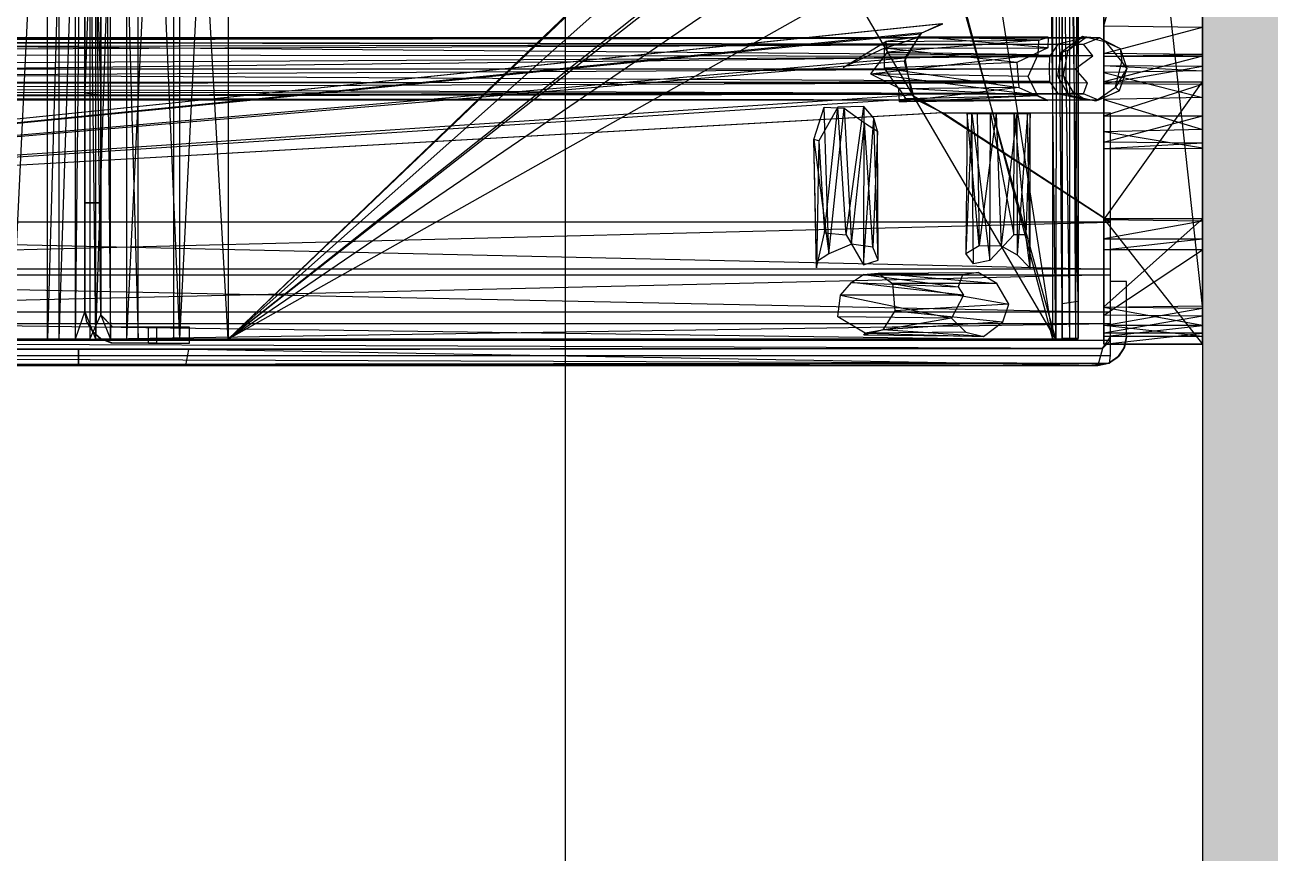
# Model space of a CAD drawing. Header units: inches. Extents: x 0 to 54693, y 0 to 31146.
# Drawn here: x 16360.8 to 16458.5, y 15819.8 to 15884.7 of the extents above; entities that cross this region are included whole.
import ezdxf
from ezdxf.lldxf.tags import DXFTag

# ---------------------------------------------------------------- set-up
doc = ezdxf.new("R2010")
doc.units = ezdxf.units.IN
doc.header["$MEASUREMENT"] = 0
doc.layers.add('Added', color=3, linetype='Continuous')
tags = doc.linetypes.add('fein_strichliert', pattern=[4, 1, -2, 1]).pattern_tags.tags
tags[8:9] = [DXFTag(74, 4), DXFTag(75, 0), DXFTag(340, '0'), DXFTag(46, 0.0), DXFTag(50, 0.0), DXFTag(44, 0.0), DXFTag(45, 0.0)]
tags[6:7] = [DXFTag(74, 4), DXFTag(75, 0), DXFTag(340, '0'), DXFTag(46, 0.0), DXFTag(50, 0.0), DXFTag(44, 0.0), DXFTag(45, 0.0)]
tags[4:5] = [DXFTag(74, 4), DXFTag(75, 0), DXFTag(340, '0'), DXFTag(46, 0.0), DXFTag(50, 0.0), DXFTag(44, 0.0), DXFTag(45, 0.0)]

msp = doc.modelspace()

# ---------------------------------------------------------------- linework, layer by layer
at = {"layer": 'Added', "linetype": 'fein_strichliert', "lineweight": -2, "ltscale": 0.18}
msp.add_line((16403.23, 15298.325), (16403.23, 16498.325), dxfattribs=at)
at = {"layer": 'Added', "linetype": 'Continuous', "lineweight": -2, "ltscale": 0.18}
for p, q in [((16453.23, 15985.825), (16453.23, 15810.825)), ((16359.82, 15860.089), (16363.47, 15936.489)), ((16362.586, 15860.089), (16362.586, 15936.489)), ((16364.754, 15936.489), (16362.586, 15860.089)), ((16363.47, 15936.489), (16363.47, 15860.089)), ((16365.909, 15936.489), (16363.47, 15860.089)), ((16364.754, 15936.489), (16364.754, 15860.089)), ((16366.768, 15862.006), (16365.909, 15936.489)), ((16365.909, 15936.489), (16365.909, 15860.089)), ((16366.372, 15860.089), (16368.81, 15936.489)), ((16366.372, 15860.089), (16366.372, 15936.489)), ((16367.526, 15860.089), (16367.526, 15936.489)), ((16367.526, 15936.489), (16369.694, 15860.089)), ((16368.81, 15860.089), (16372.46, 15936.489)), ((16368.81, 15860.089), (16368.81, 15936.489)), ((16369.694, 15860.089), (16369.694, 15936.489)), ((16369.694, 15936.489), (16372.938, 15860.089)), ((16372.46, 15936.489), (16372.46, 15860.089)), ((16376.765, 15860.089), (16372.46, 15936.489)), ((16376.765, 15936.489), (16372.938, 15860.089)), ((16372.938, 15936.489), (16372.938, 15860.089)), ((16376.765, 15936.489), (16376.765, 15860.089)), ((16441.48, 15860.089), (16441.466, 15936.489)), ((16441.466, 15936.489), (16442.212, 15860.089)), ((16441.776, 15936.489), (16441.724, 15860.089)), ((16442.806, 15860.089), (16441.776, 15936.489)), ((16442.214, 15936.49), (16442.212, 15860.089)), ((16442.214, 15936.49), (16442.215, 15862.903)), ((16442.215, 15862.903), (16442.215, 15936.466)), ((16443.294, 15860.089), (16442.806, 15936.489)), ((16442.806, 15860.089), (16442.806, 15936.489)), ((16443.294, 15860.089), (16443.459, 15936.491)), ((16443.465, 15860.089), (16443.459, 15936.491)), ((16443.465, 15863.086), (16443.459, 15936.491)), ((16445.47, 15936.889), (16445.47, 15859.689)), ((16453.23, 15936.889), (16453.23, 15877.61)), ((16453.23, 15936.889), (16453.23, 15859.689)), ((16453.23, 15936.889), (16453.23, 15875.456)), ((16453.23, 15880.1), (16453.23, 15936.889)), ((16443.465, 15936.41), (16443.465, 15863.086)), ((16366.768, 15934.572), (16366.765, 15879.194)), ((16366.768, 15934.572), (16366.767, 15861.974)), ((16366.768, 15862.006), (16366.768, 15934.606)), ((16366.768, 15934.572), (16367.526, 15860.089)), ((16365.515, 15934.289), (16364.754, 15860.089)), ((16365.515, 15862.289), (16365.515, 15934.289)), ((16365.515, 15934.289), (16365.515, 15862.289)), ((16365.515, 15879.392), (16365.515, 15934.289)), ((16365.515, 15934.289), (16365.515, 15879.435)), ((16366.372, 15860.089), (16365.515, 15934.289)), ((16365.515, 15934.289), (16365.515, 15874.773)), ((16442.215, 15862.903), (16442.215, 15934.02)), ((16443.465, 15863.086), (16442.215, 15934.02)), ((16443.465, 15863.086), (16443.466, 15933.531)), ((16445.47, 15862.578), (16445.47, 15933.898)), ((16453.23, 15862.68), (16445.47, 15933.898)), ((16453.23, 15933.997), (16453.23, 15862.68)), ((16366.768, 15862.006), (16366.765, 15920.789)), ((16365.515, 15879.435), (16365.515, 15917.388)), ((16365.515, 15917.363), (16366.765, 15879.22)), ((16365.515, 15917.363), (16365.515, 15879.392)), ((16366.765, 15917.148), (16365.515, 15879.435)), ((16366.765, 15879.22), (16366.765, 15917.192)), ((16366.765, 15917.192), (16366.768, 15862.006)), ((16366.765, 15879.194), (16366.765, 15917.148)), ((16445.47, 15880.135), (16445.471, 15916.076)), ((16445.47, 15914.965), (16445.47, 15880.135)), ((16445.47, 15914.965), (16445.47, 15884.659)), ((16445.47, 15914.965), (16445.47, 15881.561)), ((16453.229, 15914.931), (16453.23, 15881.506)), ((16453.23, 15914.289), (16453.23, 15884.575)), ((16445.47, 15912.003), (16445.47, 15884.659)), ((16445.47, 15884.659), (16453.23, 15911.918)), ((16453.23, 15911.918), (16453.23, 15884.575)), ((16445.47, 15905.621), (16445.47, 15862.578)), ((16376.765, 15860.089), (16420.615, 15902.145)), ((16376.765, 15860.089), (16420.483, 15901.811)), ((16453.23, 15867.089), (16453.23, 15901.375)), ((16453.23, 15901.375), (16453.23, 15859.69)), ((16441.724, 15860.089), (16441.215, 15900.199)), ((16445.47, 15900.146), (16445.47, 15859.691)), ((16445.47, 15880.135), (16445.47, 15900.146)), ((16445.47, 15900.146), (16445.47, 15875.535)), ((16453.23, 15862.68), (16453.228, 15898.551)), ((16376.765, 15860.089), (16419.765, 15898.289)), ((16435.719, 15897.007), (16441.48, 15860.089)), ((16445.47, 15869.539), (16445.471, 15896.131)), ((16453.23, 15859.69), (16453.23, 15895.77)), ((16420.483, 15894.767), (16376.765, 15860.089)), ((16420.615, 15894.434), (16376.765, 15860.089)), ((16453.23, 15894.963), (16453.23, 15859.69)), ((16453.23, 15894.203), (16453.23, 15862.68)), ((16433.081, 15891.792), (16376.765, 15860.089)), ((16376.765, 15860.089), (16423.172, 15891.739)), ((16441.724, 15860.089), (16423.172, 15891.739)), ((16441.724, 15860.089), (16432.892, 15891.838)), ((16441.48, 15860.089), (16433.081, 15891.792)), ((16445.47, 15890.958), (16445.47, 15862.578)), ((16453.23, 15862.68), (16453.23, 15890.965)), ((16453.23, 15888.659), (16453.23, 15862.68)), ((16445.47, 15888.203), (16445.47, 15862.578)), ((16445.47, 15888.203), (16445.47, 15869.539)), ((16445.47, 15888.054), (16445.47, 15869.539)), ((16453.23, 15862.68), (16453.23, 15886.948)), ((16453.23, 15886.948), (16453.23, 15869.539)), ((16445.47, 15886.519), (16445.47, 15869.539)), ((16445.47, 15886.353), (16445.47, 15869.539)), ((16453.23, 15886.213), (16453.23, 15869.539)), ((16432.85, 15884.828), (16281.655, 15869.276)), ((16432.759, 15884.825), (16281.655, 15869.276)), ((16432.759, 15884.825), (16431.072, 15884.035)), ((16431.191, 15884.116), (16432.85, 15884.828)), ((16445.47, 15884.659), (16453.23, 15884.575)), ((16445.47, 15884.659), (16445.487, 15882.501)), ((16445.47, 15884.659), (16445.47, 15881.561)), ((16266.647, 15883.462), (16444.023, 15883.716)), ((16267.237, 15883.786), (16444.023, 15883.716)), ((16445.142, 15883.731), (16267.237, 15883.786)), ((16445.142, 15883.731), (16267.81, 15883.519)), ((16431.191, 15884.116), (16281.655, 15869.276)), ((16281.655, 15869.276), (16431.072, 15884.035)), ((16428.277, 15882.914), (16431.015, 15883.818)), ((16431.015, 15883.818), (16428.383, 15883.44)), ((16431.072, 15884.035), (16429.805, 15881.887)), ((16429.889, 15882.17), (16431.191, 15884.116)), ((16441.074, 15882.956), (16431.015, 15883.818)), ((16441.12, 15883.775), (16431.015, 15883.818)), ((16440.38, 15883.535), (16431.015, 15883.818)), ((16440.38, 15883.535), (16441.12, 15883.775)), ((16441.12, 15883.775), (16441.074, 15882.956)), ((16444.023, 15883.716), (16441.864, 15883.221)), ((16443.812, 15883.835), (16442.128, 15882.58)), ((16442.693, 15882.768), (16443.812, 15883.835)), ((16442.693, 15882.768), (16444.023, 15883.716)), ((16445.667, 15883.39), (16443.812, 15883.835)), ((16443.812, 15883.835), (16445.142, 15883.731)), ((16444.023, 15883.716), (16443.812, 15883.835)), ((16443.883, 15883.244), (16445.142, 15883.731)), ((16445.142, 15883.731), (16444.023, 15883.716)), ((16445.142, 15883.731), (16446.764, 15882.889)), ((16445.667, 15883.39), (16445.142, 15883.731)), ((16445.487, 15882.501), (16453.23, 15884.575)), ((16453.224, 15882.412), (16453.23, 15884.575)), ((16453.23, 15881.506), (16453.23, 15884.575)), ((16453.23, 15884.575), (16453.23, 15882.289)), ((16266.174, 15882.496), (16441.864, 15883.221)), ((16266.647, 15883.462), (16441.864, 15883.221)), ((16267.81, 15883.519), (16443.883, 15883.244)), ((16355.491, 15883.057), (16443.883, 15883.244)), ((16444.605, 15882.309), (16355.491, 15883.057)), ((16425.032, 15881.402), (16428.383, 15883.44)), ((16428.277, 15882.914), (16425.032, 15881.402)), ((16428.263, 15881.348), (16428.277, 15882.914)), ((16428.383, 15883.44), (16428.277, 15882.914)), ((16428.277, 15882.914), (16441.074, 15882.956)), ((16438.642, 15881.784), (16428.277, 15882.914)), ((16428.383, 15883.44), (16440.38, 15883.535)), ((16428.383, 15883.44), (16428.489, 15882.612)), ((16440.38, 15883.535), (16428.489, 15882.612)), ((16441.074, 15882.956), (16438.642, 15881.784)), ((16440.333, 15882.409), (16440.38, 15883.535)), ((16441.864, 15883.221), (16441.21, 15882.276)), ((16442.128, 15882.58), (16442.693, 15882.768)), ((16442.306, 15880.785), (16442.693, 15882.768)), ((16444.605, 15882.309), (16443.883, 15883.244)), ((16446.904, 15881.872), (16445.667, 15883.39)), ((16445.667, 15883.39), (16446.764, 15882.889)), ((16446.764, 15882.889), (16447.298, 15881.326)), ((16446.764, 15882.889), (16446.904, 15881.872)), ((16266.022, 15881.252), (16441.21, 15882.276)), ((16441.21, 15882.276), (16266.174, 15882.496)), ((16281.655, 15869.276), (16429.889, 15882.17)), ((16429.805, 15881.887), (16281.655, 15869.276)), ((16444.605, 15882.309), (16355.85, 15881.289)), ((16428.489, 15882.612), (16427.166, 15880.894)), ((16427.166, 15880.894), (16440.333, 15882.409)), ((16438.642, 15881.784), (16428.263, 15881.348)), ((16428.489, 15882.612), (16440.333, 15882.409)), ((16429.805, 15881.887), (16430.585, 15878.98)), ((16430.421, 15879.222), (16429.889, 15882.17)), ((16438.642, 15881.784), (16438.803, 15879.83)), ((16439.534, 15880.693), (16440.333, 15882.409)), ((16441.21, 15882.276), (16441.182, 15881.298)), ((16442.128, 15882.58), (16441.845, 15880.755)), ((16442.306, 15880.785), (16442.128, 15882.58)), ((16443.227, 15881.289), (16444.605, 15882.309)), ((16445.487, 15882.501), (16445.47, 15882.289)), ((16445.47, 15882.289), (16453.224, 15882.412)), ((16445.47, 15882.289), (16445.47, 15881.004)), ((16445.47, 15881.561), (16445.47, 15882.289)), ((16445.47, 15882.289), (16453.23, 15882.289)), ((16453.23, 15882.289), (16445.47, 15880.289)), ((16453.224, 15882.412), (16445.487, 15882.501)), ((16446.39, 15879.861), (16446.904, 15881.872)), ((16447.298, 15881.326), (16446.904, 15881.872)), ((16453.23, 15882.289), (16453.224, 15882.412)), ((16453.228, 15881.149), (16453.23, 15882.289)), ((16266.022, 15881.252), (16441.182, 15881.298)), ((16441.208, 15880.294), (16266.022, 15881.252)), ((16443.227, 15881.289), (16268.358, 15880.359)), ((16355.85, 15881.289), (16443.227, 15881.289)), ((16440.27, 15879.207), (16427.166, 15880.894)), ((16427.166, 15880.894), (16429.374, 15879.812)), ((16439.534, 15880.693), (16427.166, 15880.894)), ((16429.391, 15879.719), (16428.263, 15881.348)), ((16428.263, 15881.348), (16438.803, 15879.83)), ((16441.182, 15881.298), (16441.208, 15880.294)), ((16441.845, 15880.755), (16442.306, 15880.785)), ((16441.845, 15880.755), (16442.683, 15879.246)), ((16443.093, 15879.443), (16442.306, 15880.785)), ((16442.306, 15880.785), (16442.683, 15879.246)), ((16444.189, 15880.202), (16443.227, 15881.289)), ((16445.47, 15880.135), (16445.47, 15881.561)), ((16445.47, 15881.561), (16453.23, 15881.506)), ((16445.47, 15881.004), (16445.47, 15881.561)), ((16445.47, 15881.561), (16453.228, 15881.149)), ((16445.47, 15880.135), (16453.23, 15881.506)), ((16453.228, 15881.149), (16445.47, 15881.004)), ((16445.47, 15881.004), (16445.471, 15878.899)), ((16445.47, 15880.289), (16445.47, 15881.004)), ((16445.47, 15881.004), (16453.23, 15879.057)), ((16447.298, 15881.326), (16446.39, 15879.861)), ((16447.298, 15881.326), (16446.674, 15879.568)), ((16453.23, 15881.506), (16453.228, 15881.149)), ((16453.23, 15879.057), (16453.228, 15881.149)), ((16453.228, 15881.149), (16453.23, 15880.289)), ((16453.23, 15880.1), (16453.23, 15881.506)), ((16266.192, 15880.018), (16441.208, 15880.294)), ((16266.192, 15880.018), (16441.865, 15879.35)), ((16444.189, 15880.202), (16268.132, 15879.541)), ((16268.358, 15880.359), (16444.189, 15880.202)), ((16429.374, 15879.812), (16440.27, 15879.207)), ((16429.374, 15879.812), (16429.907, 15878.98)), ((16438.803, 15879.83), (16429.391, 15879.719)), ((16438.803, 15879.83), (16429.437, 15878.703)), ((16438.803, 15879.83), (16441.095, 15878.804)), ((16440.27, 15879.207), (16439.534, 15880.693)), ((16441.208, 15880.294), (16441.865, 15879.35)), ((16443.883, 15879.334), (16444.189, 15880.202)), ((16444.844, 15878.785), (16446.39, 15879.861)), ((16445.47, 15880.289), (16445.471, 15867.097)), ((16445.47, 15880.289), (16445.47, 15876.351)), ((16445.47, 15880.289), (16445.471, 15878.899)), ((16445.47, 15880.289), (16453.23, 15880.289)), ((16445.47, 15869.452), (16453.23, 15880.289)), ((16445.47, 15880.135), (16453.23, 15880.1)), ((16445.47, 15880.135), (16445.47, 15877.6)), ((16445.47, 15877.6), (16453.23, 15880.1)), ((16446.39, 15879.861), (16446.674, 15879.568)), ((16453.23, 15876.528), (16453.23, 15880.289)), ((16453.23, 15869.343), (16453.23, 15880.289)), ((16453.23, 15880.1), (16453.23, 15877.61)), ((16441.865, 15879.35), (16266.676, 15879.091)), ((16266.676, 15879.091), (16444.033, 15878.859)), ((16267.245, 15878.792), (16444.033, 15878.859)), ((16445.049, 15878.849), (16267.245, 15878.792)), ((16267.732, 15878.988), (16443.883, 15879.334)), ((16445.049, 15878.849), (16267.732, 15878.988)), ((16443.883, 15879.334), (16268.132, 15879.541)), ((16430.421, 15879.222), (16281.655, 15869.276)), ((16281.655, 15869.276), (16430.585, 15878.98)), ((16365.515, 15875.789), (16365.515, 15879.435)), ((16365.515, 15879.435), (16366.765, 15879.194)), ((16365.515, 15862.289), (16365.515, 15879.435)), ((16366.765, 15879.22), (16365.515, 15879.392)), ((16366.765, 15874.831), (16366.765, 15879.22)), ((16366.768, 15862.006), (16366.765, 15879.22)), ((16366.765, 15879.194), (16366.765, 15874.828)), ((16366.765, 15879.194), (16366.767, 15861.974)), ((16429.437, 15878.703), (16429.391, 15879.719)), ((16429.437, 15878.703), (16440.27, 15879.207)), ((16429.907, 15878.98), (16429.437, 15878.703)), ((16441.095, 15878.804), (16429.437, 15878.703)), ((16429.907, 15878.98), (16440.27, 15879.207)), ((16432.772, 15877.839), (16430.421, 15879.222)), ((16430.585, 15878.98), (16432.833, 15877.845)), ((16441.095, 15878.804), (16440.27, 15879.207)), ((16441.865, 15879.35), (16444.033, 15878.859)), ((16443.093, 15879.443), (16442.683, 15879.246)), ((16442.683, 15879.246), (16444.844, 15878.785)), ((16444.033, 15878.859), (16442.683, 15879.246)), ((16444.033, 15878.859), (16443.093, 15879.443)), ((16445.049, 15878.849), (16443.883, 15879.334)), ((16444.844, 15878.785), (16444.033, 15878.859)), ((16445.049, 15878.849), (16444.033, 15878.859)), ((16444.844, 15878.785), (16446.674, 15879.568)), ((16445.049, 15878.849), (16444.844, 15878.785)), ((16446.674, 15879.568), (16445.049, 15878.849)), ((16445.471, 15878.899), (16445.47, 15876.351)), ((16453.23, 15879.057), (16445.471, 15878.899)), ((16445.471, 15878.899), (16453.23, 15876.528)), ((16453.23, 15876.528), (16453.23, 15879.057)), ((16432.833, 15877.845), (16281.655, 15869.276)), ((16432.772, 15877.839), (16281.655, 15869.276)), ((16422.716, 15875.752), (16423.531, 15878.282)), ((16424.609, 15878.284), (16423.109, 15875.65)), ((16423.889, 15866.792), (16423.531, 15878.282)), ((16423.531, 15878.282), (16425.107, 15878.212)), ((16423.548, 15868.442), (16424.609, 15878.284)), ((16423.889, 15866.792), (16425.107, 15878.212)), ((16426.642, 15878.354), (16424.609, 15878.284)), ((16425.26, 15868.289), (16424.609, 15878.284)), ((16425.107, 15878.212), (16426.7, 15877.071)), ((16425.107, 15878.212), (16425.677, 15867.554)), ((16425.26, 15868.289), (16426.642, 15878.354)), ((16426.642, 15878.354), (16426.608, 15865.92)), ((16427.422, 15877.417), (16426.642, 15878.354)), ((16432.833, 15877.845), (16432.772, 15877.839)), ((16432.772, 15877.839), (16445.999, 15877.834)), ((16432.772, 15877.839), (16445.999, 15869.276)), ((16445.999, 15869.276), (16432.833, 15877.845)), ((16432.833, 15877.845), (16445.999, 15877.834)), ((16434.749, 15877.789), (16434.642, 15866.814)), ((16435.121, 15877.789), (16434.642, 15866.814)), ((16435.695, 15867.449), (16434.749, 15877.789)), ((16434.749, 15877.789), (16435.121, 15877.789)), ((16435.535, 15877.789), (16434.749, 15877.789)), ((16435.247, 15865.996), (16435.121, 15877.789)), ((16435.121, 15877.789), (16436.537, 15866.273)), ((16435.121, 15877.789), (16436.589, 15877.789)), ((16437.038, 15877.789), (16435.535, 15877.789)), ((16435.535, 15877.789), (16435.695, 15867.449)), ((16437.038, 15877.789), (16435.695, 15867.449)), ((16436.537, 15866.273), (16436.589, 15877.789)), ((16436.589, 15877.789), (16438.425, 15868.289)), ((16436.589, 15877.789), (16438.448, 15877.789)), ((16438.64, 15877.789), (16437.038, 15877.789)), ((16437.038, 15877.789), (16437.426, 15867.405)), ((16438.64, 15877.789), (16437.426, 15867.405)), ((16438.425, 15868.289), (16438.448, 15877.789)), ((16438.448, 15877.789), (16439.708, 15877.789)), ((16438.448, 15877.789), (16439.371, 15868.289)), ((16439.492, 15877.789), (16438.64, 15877.789)), ((16438.64, 15877.789), (16438.68, 15866.705)), ((16439.492, 15877.789), (16438.68, 15866.705)), ((16439.708, 15877.789), (16439.371, 15868.289)), ((16439.708, 15877.789), (16439.492, 15877.789)), ((16439.708, 15865.658), (16439.492, 15877.789)), ((16439.708, 15865.658), (16439.708, 15877.789)), ((16445.999, 15858.816), (16445.999, 15877.834)), ((16425.677, 15867.554), (16426.7, 15877.071)), ((16426.608, 15865.92), (16427.422, 15877.417)), ((16427.342, 15867.31), (16426.7, 15877.071)), ((16426.7, 15877.071), (16427.719, 15876.409)), ((16427.719, 15876.409), (16427.422, 15877.417)), ((16427.758, 15866.293), (16427.422, 15877.417)), ((16445.47, 15877.6), (16453.23, 15877.61)), ((16445.47, 15875.535), (16453.23, 15877.61)), ((16445.47, 15877.6), (16445.47, 15875.535)), ((16453.23, 15877.61), (16453.23, 15875.456)), ((16427.719, 15876.409), (16427.342, 15867.31)), ((16427.758, 15866.293), (16427.719, 15876.409)), ((16453.23, 15876.528), (16445.47, 15876.351)), ((16453.23, 15875.073), (16445.47, 15876.351)), ((16445.47, 15876.351), (16445.471, 15867.097)), ((16445.47, 15876.351), (16445.471, 15875.017)), ((16453.23, 15875.073), (16453.23, 15876.528)), ((16453.23, 15876.528), (16453.23, 15867.095)), ((16365.515, 15872.647), (16365.515, 15875.789)), ((16422.716, 15875.752), (16423.889, 15866.792)), ((16422.923, 15866.159), (16422.716, 15875.752)), ((16422.918, 15865.7), (16422.716, 15875.752)), ((16423.109, 15875.65), (16422.716, 15875.752)), ((16423.109, 15875.65), (16422.918, 15865.7)), ((16423.109, 15875.65), (16423.548, 15868.442)), ((16445.47, 15875.535), (16445.47, 15867.089)), ((16445.471, 15867.097), (16445.47, 15875.535)), ((16445.471, 15875.017), (16445.47, 15875.535)), ((16453.23, 15875.456), (16445.47, 15875.535)), ((16453.23, 15875.456), (16445.471, 15875.017)), ((16445.471, 15875.017), (16453.23, 15875.073)), ((16445.471, 15875.017), (16445.471, 15867.097)), ((16453.23, 15875.456), (16453.23, 15875.073)), ((16453.23, 15867.089), (16453.23, 15875.456)), ((16453.23, 15875.456), (16453.23, 15867.095)), ((16453.23, 15867.095), (16453.23, 15875.073)), ((16365.515, 15874.773), (16365.515, 15862.289)), ((16365.515, 15874.773), (16365.515, 15872.129)), ((16366.765, 15872.129), (16366.765, 15874.831)), ((16366.768, 15862.006), (16366.765, 15874.831)), ((16366.767, 15861.974), (16366.765, 15874.828)), ((16366.765, 15874.828), (16366.765, 15872.129)), ((16365.515, 15870.795), (16365.515, 15872.647)), ((16365.515, 15872.647), (16365.515, 15862.289)), ((16366.767, 15861.974), (16366.765, 15872.129)), ((16366.765, 15872.129), (16366.765, 15870.793)), ((16366.768, 15862.006), (16366.765, 15872.129)), ((16366.765, 15870.795), (16366.765, 15872.129)), ((16365.515, 15870.793), (16366.765, 15870.795)), ((16365.515, 15870.795), (16365.515, 15870.793)), ((16365.515, 15862.289), (16365.515, 15870.795)), ((16366.765, 15870.793), (16365.515, 15870.795)), ((16365.515, 15870.793), (16366.765, 15870.793)), ((16366.765, 15870.795), (16366.768, 15862.006)), ((16366.765, 15870.795), (16366.765, 15870.793)), ((16366.767, 15861.974), (16366.765, 15870.795)), ((16366.767, 15861.974), (16366.765, 15870.793)), ((16281.655, 15865.135), (16445.999, 15869.276)), ((16445.999, 15869.276), (16281.655, 15869.276)), ((16281.655, 15869.276), (16445.999, 15865.595)), ((16445.47, 15869.539), (16445.47, 15862.578)), ((16445.47, 15862.634), (16453.23, 15869.539)), ((16445.47, 15869.539), (16453.23, 15859.689)), ((16453.23, 15869.539), (16445.47, 15869.539)), ((16453.23, 15869.343), (16445.47, 15869.452)), ((16445.471, 15867.097), (16445.47, 15869.452)), ((16453.23, 15869.343), (16445.47, 15867.968)), ((16453.23, 15869.539), (16453.23, 15862.68)), ((16453.23, 15869.539), (16453.23, 15862.521)), ((16453.23, 15869.343), (16453.23, 15867.095)), ((16453.23, 15867.968), (16453.23, 15869.343)), ((16422.918, 15865.7), (16423.548, 15868.442)), ((16423.548, 15868.442), (16425.26, 15868.289)), ((16425.26, 15868.289), (16426.608, 15865.92)), ((16438.425, 15868.289), (16436.537, 15866.273)), ((16439.371, 15868.289), (16438.425, 15868.289)), ((16439.708, 15865.658), (16439.371, 15868.289)), ((16425.677, 15867.554), (16423.889, 15866.792)), ((16427.342, 15867.31), (16425.677, 15867.554)), ((16427.758, 15866.293), (16427.342, 15867.31)), ((16434.642, 15866.814), (16435.695, 15867.449)), ((16435.695, 15867.449), (16437.426, 15867.405)), ((16437.426, 15867.405), (16438.68, 15866.705)), ((16445.47, 15867.968), (16453.23, 15867.968)), ((16445.47, 15867.968), (16445.471, 15867.097)), ((16445.47, 15867.089), (16445.471, 15867.097)), ((16453.23, 15867.095), (16445.47, 15867.089)), ((16445.472, 15861.971), (16445.47, 15867.089)), ((16445.47, 15859.691), (16445.47, 15867.089)), ((16453.23, 15867.089), (16445.47, 15867.089)), ((16445.471, 15867.097), (16453.23, 15867.968)), ((16453.23, 15867.095), (16445.471, 15867.097)), ((16445.472, 15861.971), (16453.23, 15867.089)), ((16422.923, 15866.159), (16422.918, 15865.7)), ((16423.889, 15866.792), (16422.923, 15866.159)), ((16426.608, 15865.92), (16427.758, 15866.293)), ((16435.247, 15865.996), (16434.642, 15866.814)), ((16436.537, 15866.273), (16435.247, 15865.996)), ((16438.68, 15866.705), (16439.708, 15865.658)), ((16445.999, 15865.595), (16281.655, 15865.595)), ((16281.655, 15865.595), (16445.999, 15862.205)), ((16445.999, 15865.135), (16281.655, 15861.321)), ((16281.655, 15865.135), (16445.999, 15865.135)), ((16425.688, 15864.538), (16426.631, 15865.16)), ((16426.631, 15865.16), (16427.762, 15865.281)), ((16426.631, 15865.16), (16434.044, 15864.19)), ((16434.378, 15865.139), (16426.631, 15865.16)), ((16427.762, 15865.281), (16435.624, 15865.32)), ((16427.762, 15865.281), (16428.902, 15864.471)), ((16427.762, 15865.281), (16434.378, 15865.139)), ((16427.762, 15865.281), (16437.081, 15864.453)), ((16434.378, 15865.139), (16434.044, 15864.19)), ((16435.624, 15865.32), (16434.378, 15865.139)), ((16437.081, 15864.453), (16435.624, 15865.32)), ((16424.827, 15863.544), (16425.688, 15864.538)), ((16425.688, 15864.538), (16434.044, 15864.19)), ((16434.455, 15863.537), (16425.688, 15864.538)), ((16428.902, 15864.471), (16429.067, 15862.31)), ((16437.081, 15864.453), (16428.902, 15864.471)), ((16428.902, 15864.471), (16438.032, 15862.826)), ((16434.044, 15864.19), (16434.455, 15863.537)), ((16438.032, 15862.826), (16437.081, 15864.453)), ((16447.249, 15864.611), (16445.999, 15864.611)), ((16447.249, 15860.276), (16447.249, 15864.611)), ((16424.615, 15861.842), (16424.827, 15863.544)), ((16434.455, 15863.537), (16424.827, 15863.544)), ((16424.827, 15863.544), (16433.517, 15861.751)), ((16434.455, 15863.537), (16433.517, 15861.751)), ((16445.999, 15862.205), (16281.655, 15862.205)), ((16281.655, 15862.205), (16445.999, 15859.978)), ((16365.515, 15862.289), (16364.754, 15860.089)), ((16365.666, 15861.434), (16365.515, 15862.289)), ((16366.372, 15860.089), (16365.515, 15862.289)), ((16429.067, 15862.31), (16428.124, 15860.83)), ((16438.032, 15862.826), (16429.067, 15862.31)), ((16429.067, 15862.31), (16437.542, 15861.456)), ((16437.542, 15861.456), (16438.032, 15862.826)), ((16442.212, 15860.089), (16442.215, 15862.903)), ((16442.215, 15862.903), (16443.465, 15863.086)), ((16442.215, 15860.145), (16442.215, 15862.903)), ((16443.465, 15863.086), (16443.454, 15860.172)), ((16443.465, 15860.089), (16443.465, 15863.086)), ((16453.23, 15862.68), (16445.47, 15862.578)), ((16445.47, 15860.295), (16445.47, 15862.634)), ((16445.47, 15862.578), (16445.47, 15862.634)), ((16445.47, 15862.634), (16453.23, 15862.521)), ((16445.471, 15860.299), (16445.47, 15862.634)), ((16445.47, 15862.578), (16445.47, 15860.295)), ((16453.23, 15861.168), (16445.47, 15862.578)), ((16445.47, 15861.168), (16445.47, 15862.578)), ((16445.47, 15861.168), (16453.23, 15862.521)), ((16453.23, 15860.298), (16453.23, 15862.68)), ((16453.23, 15862.68), (16453.23, 15862.521)), ((16453.23, 15862.68), (16453.23, 15861.168)), ((16453.23, 15862.521), (16453.23, 15860.298)), ((16453.23, 15862.521), (16453.23, 15860.295)), ((16453.23, 15861.168), (16453.23, 15862.521)), ((16281.655, 15861.321), (16445.999, 15861.321)), ((16281.655, 15858.816), (16445.999, 15861.321)), ((16365.666, 15861.434), (16366.1, 15860.682)), ((16365.909, 15860.089), (16366.768, 15862.006)), ((16366.768, 15862.006), (16366.767, 15861.974)), ((16367.685, 15861.049), (16366.767, 15861.974)), ((16367.693, 15861.061), (16366.767, 15861.974)), ((16366.767, 15861.974), (16367.526, 15860.089)), ((16366.768, 15862.006), (16367.685, 15861.049)), ((16426.755, 15860.557), (16424.615, 15861.842)), ((16433.517, 15861.751), (16424.615, 15861.842)), ((16433.517, 15861.751), (16426.755, 15860.557)), ((16437.542, 15861.456), (16428.124, 15860.83)), ((16433.517, 15861.751), (16434.639, 15860.648)), ((16436.049, 15860.312), (16437.542, 15861.456)), ((16445.47, 15859.691), (16445.472, 15861.971)), ((16445.472, 15861.971), (16445.47, 15860.568)), ((16453.23, 15861.89), (16445.47, 15860.568)), ((16453.23, 15861.89), (16445.472, 15861.971)), ((16366.771, 15860.12), (16366.1, 15860.682)), ((16366.1, 15860.682), (16366.773, 15860.119)), ((16367.685, 15861.049), (16367.693, 15861.061)), ((16370.504, 15861.039), (16367.685, 15861.049)), ((16371.142, 15861.039), (16367.685, 15861.049)), ((16370.504, 15861.039), (16367.693, 15861.061)), ((16370.504, 15859.789), (16370.504, 15861.039)), ((16373.731, 15861.039), (16370.504, 15861.039)), ((16371.142, 15861.039), (16371.142, 15859.789)), ((16373.731, 15859.789), (16373.731, 15861.039)), ((16428.124, 15860.83), (16426.638, 15860.398)), ((16426.638, 15860.398), (16426.755, 15860.557)), ((16436.049, 15860.312), (16426.638, 15860.398)), ((16434.639, 15860.648), (16426.755, 15860.557)), ((16426.755, 15860.557), (16436.049, 15860.312)), ((16436.049, 15860.312), (16428.124, 15860.83)), ((16434.639, 15860.648), (16436.049, 15860.312)), ((16445.382, 15859.352), (16445.999, 15860.276)), ((16453.23, 15860.298), (16445.47, 15861.168)), ((16453.23, 15861.168), (16445.47, 15861.168)), ((16445.47, 15861.168), (16445.471, 15860.299)), ((16445.47, 15860.295), (16445.47, 15861.168)), ((16453.23, 15860.568), (16445.47, 15860.568)), ((16445.47, 15860.568), (16445.47, 15859.691)), ((16445.47, 15859.691), (16453.23, 15860.568)), ((16445.471, 15860.299), (16445.47, 15860.295)), ((16453.23, 15860.298), (16445.47, 15860.295)), ((16453.23, 15860.295), (16445.47, 15860.295)), ((16445.471, 15860.299), (16453.23, 15861.168)), ((16453.23, 15860.295), (16445.471, 15860.299)), ((16447.078, 15859.415), (16447.249, 15860.276)), ((16447.249, 15860.276), (16447.097, 15859.462)), ((16453.23, 15861.168), (16453.23, 15860.298)), ((16453.23, 15860.298), (16453.23, 15860.295)), ((16445.382, 15859.352), (16281.655, 15859.978)), ((16445.999, 15859.978), (16281.655, 15859.978)), ((16445.382, 15859.352), (16281.655, 15859.276)), ((16290.081, 15859.276), (16445.382, 15859.352)), ((16355.491, 15859.276), (16445.382, 15859.352)), ((16373.68, 15859.276), (16355.491, 15859.276)), ((16365.909, 15860.089), (16359.342, 15860.089)), ((16445.382, 15859.352), (16359.516, 15859.276)), ((16445.382, 15859.352), (16361.794, 15859.276)), ((16445.382, 15859.352), (16363.542, 15859.276)), ((16445.382, 15859.352), (16365.01, 15859.276)), ((16365.013, 15858.026), (16365.01, 15859.276)), ((16365.018, 15859.276), (16365.013, 15858.026)), ((16365.018, 15859.276), (16445.382, 15859.352)), ((16365.018, 15859.276), (16365.02, 15858.026)), ((16369.003, 15859.27), (16365.018, 15859.276)), ((16443.465, 15860.089), (16366.372, 15860.089)), ((16366.771, 15860.12), (16367.566, 15859.811)), ((16366.773, 15860.119), (16366.771, 15860.12)), ((16367.621, 15859.797), (16366.771, 15860.12)), ((16366.773, 15860.119), (16367.566, 15859.811)), ((16367.621, 15859.797), (16367.566, 15859.811)), ((16367.566, 15859.811), (16370.504, 15859.789)), ((16370.504, 15859.789), (16367.621, 15859.797)), ((16371.142, 15859.789), (16367.621, 15859.797)), ((16373.68, 15859.276), (16369.003, 15859.27)), ((16370.504, 15859.789), (16373.731, 15859.789)), ((16373.446, 15858.026), (16373.68, 15859.276)), ((16445.382, 15859.352), (16373.68, 15859.276)), ((16444.999, 15858.026), (16373.68, 15859.276)), ((16441.48, 15860.089), (16376.765, 15860.089)), ((16441.48, 15860.089), (16442.212, 15860.089)), ((16441.724, 15860.089), (16441.48, 15860.089)), ((16442.215, 15860.145), (16442.212, 15860.089)), ((16442.212, 15860.089), (16443.465, 15860.089)), ((16443.454, 15860.172), (16442.215, 15860.145)), ((16443.465, 15860.089), (16442.215, 15860.145)), ((16443.465, 15860.089), (16443.454, 15860.172)), ((16445.382, 15859.352), (16444.999, 15858.026)), ((16445.999, 15859.978), (16445.382, 15859.352)), ((16453.23, 15859.69), (16445.47, 15859.691)), ((16445.47, 15859.691), (16445.47, 15859.689)), ((16445.47, 15859.689), (16453.23, 15859.69)), ((16453.23, 15859.689), (16445.47, 15859.689)), ((16446.59, 15858.685), (16447.078, 15859.415)), ((16447.097, 15859.462), (16446.66, 15858.759)), ((16447.078, 15859.415), (16446.66, 15858.759)), ((16447.078, 15859.415), (16447.097, 15859.462)), ((16281.655, 15858.816), (16445.913, 15858.198)), ((16281.655, 15858.816), (16445.999, 15858.816)), ((16446.66, 15858.759), (16445.86, 15858.197)), ((16445.86, 15858.197), (16446.59, 15858.685)), ((16445.913, 15858.198), (16445.999, 15858.816)), ((16446.66, 15858.759), (16445.913, 15858.198)), ((16446.59, 15858.685), (16446.66, 15858.759)), ((16445.913, 15858.198), (16281.655, 15858.026)), ((16347.637, 15858.026), (16445.913, 15858.198)), ((16355.75, 15858.026), (16445.913, 15858.198)), ((16445.913, 15858.198), (16359.516, 15858.026)), ((16359.516, 15858.026), (16363.542, 15858.026)), ((16445.913, 15858.198), (16361.794, 15858.026)), ((16363.542, 15858.026), (16445.913, 15858.198)), ((16363.542, 15858.026), (16365.013, 15858.026)), ((16445.913, 15858.198), (16365.013, 15858.026)), ((16443.996, 15858.026), (16365.013, 15858.026)), ((16365.02, 15858.026), (16365.013, 15858.026)), ((16365.02, 15858.026), (16373.446, 15858.026)), ((16365.02, 15858.026), (16369.057, 15858.026)), ((16365.02, 15858.026), (16443.996, 15858.026)), ((16444.999, 15858.026), (16365.02, 15858.026)), ((16369.057, 15858.026), (16373.446, 15858.026)), ((16373.446, 15858.026), (16444.999, 15858.026)), ((16443.996, 15858.026), (16445.913, 15858.198)), ((16443.996, 15858.026), (16444.999, 15858.026)), ((16445.913, 15858.198), (16444.999, 15858.026)), ((16444.999, 15858.026), (16445.86, 15858.197)), ((16445.913, 15858.198), (16445.86, 15858.197))]:
    msp.add_line(p, q, dxfattribs=at)
msp.add_solid([(16553.23, 15810.825), (16453.23, 15810.825), (16553.23, 15985.825), (16453.23, 15985.825)], dxfattribs=at)

doc.saveas('drawing.dxf')
